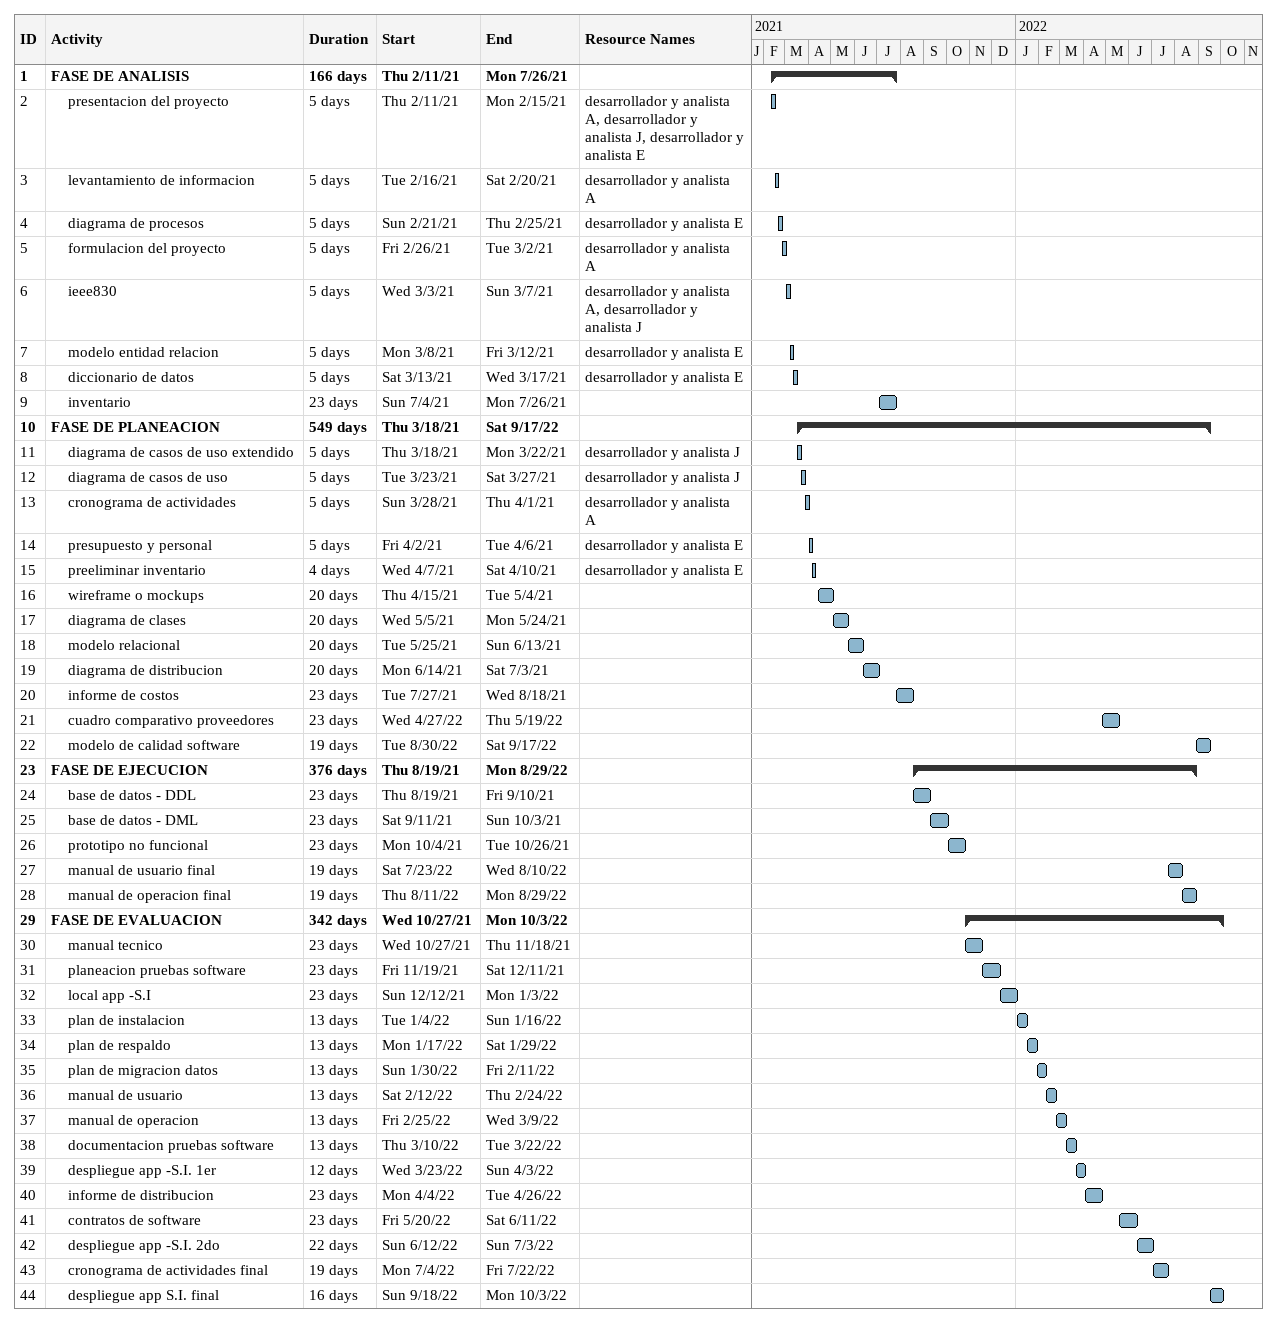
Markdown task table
| ID | Level | Task | Duration | Start | Finish | Resources |
|---|---|---|---|---|---|---|
| 1 | 1 | **FASE DE ANALISIS** | 166d | 2021-02-11 | 2021-07-26 |  |
| 2 | 2 | presentacion del proyecto | 5d | 2021-02-11 | 2021-02-15 | desarrollador y analista A, desarrollador y analista J, desarrollador y analista E |
| 3 | 2 | levantamiento de informacion | 5d | 2021-02-16 | 2021-02-20 | desarrollador y analista A |
| 4 | 2 | diagrama de procesos | 5d | 2021-02-21 | 2021-02-25 | desarrollador y analista E |
| 5 | 2 | formulacion del proyecto | 5d | 2021-02-26 | 2021-03-02 | desarrollador y analista A |
| 6 | 2 | ieee830 | 5d | 2021-03-03 | 2021-03-07 | desarrollador y analista A, desarrollador y analista J |
| 7 | 2 | modelo entidad relacion | 5d | 2021-03-08 | 2021-03-12 | desarrollador y analista E |
| 8 | 2 | diccionario de datos | 5d | 2021-03-13 | 2021-03-17 | desarrollador y analista E |
| 9 | 2 | inventario | 23d | 2021-07-04 | 2021-07-26 |  |
| 10 | 1 | **FASE DE PLANEACION** | 549d | 2021-03-18 | 2022-09-17 |  |
| 11 | 2 | diagrama de casos de uso extendido | 5d | 2021-03-18 | 2021-03-22 | desarrollador y analista J |
| 12 | 2 | diagrama de casos de uso | 5d | 2021-03-23 | 2021-03-27 | desarrollador y analista J |
| 13 | 2 | cronograma de actividades | 5d | 2021-03-28 | 2021-04-01 | desarrollador y analista A |
| 14 | 2 | presupuesto y personal | 5d | 2021-04-02 | 2021-04-06 | desarrollador y analista E |
| 15 | 2 | preeliminar inventario | 4d | 2021-04-07 | 2021-04-10 | desarrollador y analista E |
| 16 | 2 | wireframe o mockups | 20d | 2021-04-15 | 2021-05-04 |  |
| 17 | 2 | diagrama de clases | 20d | 2021-05-05 | 2021-05-24 |  |
| 18 | 2 | modelo relacional | 20d | 2021-05-25 | 2021-06-13 |  |
| 19 | 2 | diagrama de distribucion | 20d | 2021-06-14 | 2021-07-03 |  |
| 20 | 2 | informe de costos | 23d | 2021-07-27 | 2021-08-18 |  |
| 21 | 2 | cuadro comparativo proveedores | 23d | 2022-04-27 | 2022-05-19 |  |
| 22 | 2 | modelo de calidad software | 19d | 2022-08-30 | 2022-09-17 |  |
| 23 | 1 | **FASE DE EJECUCION** | 376d | 2021-08-19 | 2022-08-29 |  |
| 24 | 2 | base de datos - DDL | 23d | 2021-08-19 | 2021-09-10 |  |
| 25 | 2 | base de datos - DML | 23d | 2021-09-11 | 2021-10-03 |  |
| 26 | 2 | prototipo no funcional | 23d | 2021-10-04 | 2021-10-26 |  |
| 27 | 2 | manual de usuario final | 19d | 2022-07-23 | 2022-08-10 |  |
| 28 | 2 | manual de operacion final | 19d | 2022-08-11 | 2022-08-29 |  |
| 29 | 1 | **FASE DE EVALUACION** | 342d | 2021-10-27 | 2022-10-03 |  |
| 30 | 2 | manual tecnico | 23d | 2021-10-27 | 2021-11-18 |  |
| 31 | 2 | planeacion pruebas software | 23d | 2021-11-19 | 2021-12-11 |  |
| 32 | 2 | local app -S.I | 23d | 2021-12-12 | 2022-01-03 |  |
| 33 | 2 | plan de instalacion | 13d | 2022-01-04 | 2022-01-16 |  |
| 34 | 2 | plan de respaldo | 13d | 2022-01-17 | 2022-01-29 |  |
| 35 | 2 | plan de migracion datos | 13d | 2022-01-30 | 2022-02-11 |  |
| 36 | 2 | manual de usuario | 13d | 2022-02-12 | 2022-02-24 |  |
| 37 | 2 | manual de operacion | 13d | 2022-02-25 | 2022-03-09 |  |
| 38 | 2 | documentacion pruebas software | 13d | 2022-03-10 | 2022-03-22 |  |
| 39 | 2 | despliegue app -S.I. 1er | 12d | 2022-03-23 | 2022-04-03 |  |
| 40 | 2 | informe de distribucion | 23d | 2022-04-04 | 2022-04-26 |  |
| 41 | 2 | contratos de software | 23d | 2022-05-20 | 2022-06-11 |  |
| 42 | 2 | despliegue app -S.I. 2do | 22d | 2022-06-12 | 2022-07-03 |  |
| 43 | 2 | cronograma de actividades final | 19d | 2022-07-04 | 2022-07-22 |  |
| 44 | 2 | despliegue app S.I. final | 16d | 2022-09-18 | 2022-10-03 |  |
